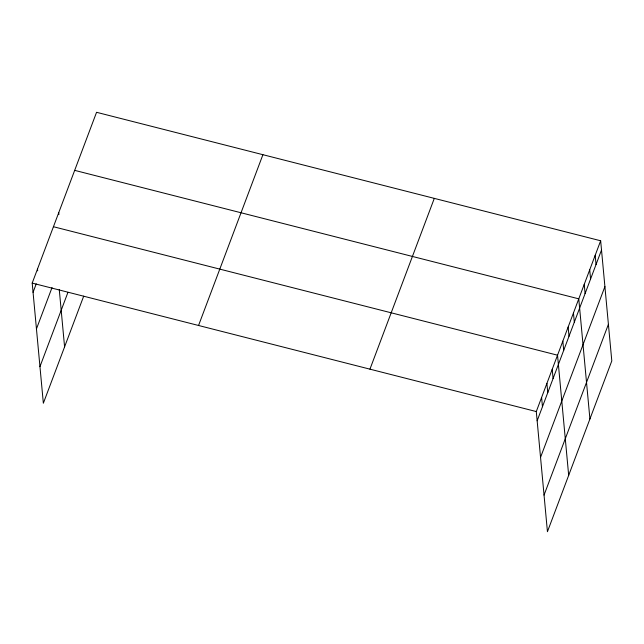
<?xml version="1.0" encoding="UTF-8"?>
<svg xmlns="http://www.w3.org/2000/svg" width="644" height="644" viewBox="0 0 644 644"><rect width="100%" height="100%" fill="white"/><g stroke="black" fill="none" stroke-linecap="round" stroke-linejoin="round"><path stroke-width="0.97" d="M83.704 296.143L43.349 403.225L32.2 283.086L96.56 112.298L600.659 240.776L611.8 360.914L547.44 531.702L536.291 411.556L600.659 240.776M33.053 292.32L36.241 283.867M36.45 328.915L52.027 287.586M39.952 366.629L67.918 292.416M198.553 325.478L262.913 154.697M369.946 369.165L434.306 198.376M537.152 420.798L601.512 250.009M540.541 457.393L604.909 286.612M544.043 495.099L608.403 324.318M74.68 170.362L578.771 298.84L589.92 418.986M53.436 226.72L557.535 355.198L568.676 475.344M32.2 283.086L536.291 411.556M595.185 255.29L596.038 264.531M589.711 269.812L590.572 279.045M584.245 284.326L585.098 293.559M573.458 312.936L574.319 322.169M568.153 327.023L569.006 336.257M562.84 341.111L563.701 350.344M552.222 369.294L553.075 378.527M546.909 383.381L547.77 392.615M541.604 397.469L542.457 406.702M58.749 212.633L58.918 214.484M59.264 289.526L64.585 346.866M37.513 268.991L37.682 270.842"/></g></svg>
